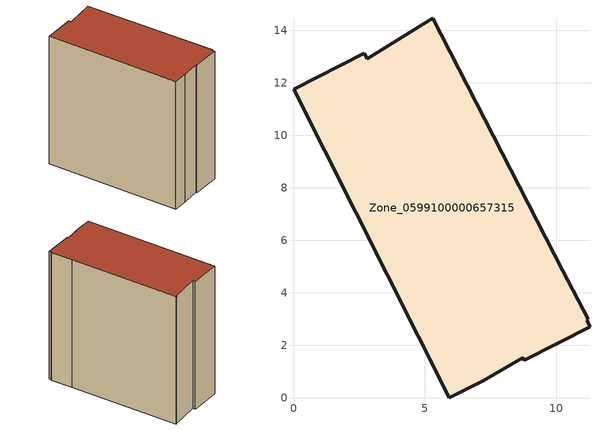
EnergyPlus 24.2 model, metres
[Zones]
Zone_0599100000657315
 floor ground (C_G): 5.3,14.46 10.25,4.84 11.22,2.99 11.16,2.95 11.29,2.71 8.79,1.44 8.74,1.53 7.23,0.65 5.94,0 0,11.75 2.69,13.12 2.8,12.91 5.2,14.4 z0
 wall outside (C_F): 5.94,0 7.23,0.65 8.74,1.53 8.79,1.44 11.29,2.71 11.16,2.95 11.22,2.99 10.25,4.84 5.3,14.46 5.2,14.4 2.8,12.91 2.69,13.12 0,11.75 5.94,0 z0:12.89
 roof outside (C_R): 2.8,12.91 2.69,13.12 0,11.75 5.94,0 7.23,0.65 8.74,1.53 8.79,1.44 11.29,2.71 11.16,2.95 11.22,2.99 10.25,4.84 5.3,14.46 5.2,14.4 z12.89
[BUILDING]
Pand.0599100000657315: North Axis=0; Terrain=City; Loads Convergence Tolerance Value=0.04; Temperature Convergence Tolerance Value=0.4; Solar Distribution=FullExterior; Maximum Number of Warmup Days=25; Minimum Number of Warmup Days=1
[Site:Location]
Rotterdam.The.Hague.AP_ZH_NLD Design_Conditions: Latitude=51.96; Longitude=4.45; Time Zone=1; Elevation=-4.5
[SITE:GROUNDTEMPERATURE:BUILDINGSURFACE]
18, 18, 18, 18, 18, 18, 18, 18, 18, 18, 18, 18
[MATERIAL] Thermal Absorptance=0.9; Solar Absorptance=0.7; Visible Absorptance=0.7
Name | Roughness | Thickness | Conductivity | Density | Specific Heat
G.TI.1946 | MediumSmooth | 0.15 | 1 | 540 | 1210
F.TI.1946 | Rough | 0.3 | 0.857143 | 1920 | 840
R.TI.1946 | MediumRough | 0.2 | 0.1 | 1500 | 1000
[CONSTRUCTION]
C_G: G.TI.1946
C_F: F.TI.1946
C_R: R.TI.1946
[ZONE]
Zone_0599100000657315: Type=1; Multiplier=1; Ceiling Height=Autocalculate; Volume=Autocalculate; Floor Area=autocalculate; Part of Total Floor Area=Yes
[ZONEINFILTRATION:DESIGNFLOWRATE]
Infil_Zone_0599100000657315: Zone or ZoneList or Space or SpaceList=Zone_0599100000657315; Schedule=AlwaysOn; Design Flow Rate Calculation Method=Flow/Area; Flow Rate per Floor Area=0.003; Constant Term Coefficient=1; Temperature Term Coefficient=0; Velocity Term Coefficient=0; Velocity Squared Term Coefficient=0
[HVACTEMPLATE:ZONE:IDEALLOADSAIRSYSTEM]
Zone_0599100000657315: Maximum Heating Supply Air Temperature=50; Minimum Cooling Supply Air Temperature=13; Maximum Heating Supply Air Humidity Ratio=0.0156; Minimum Cooling Supply Air Humidity Ratio=0.0077; Heating Limit=NoLimit; Cooling Limit=NoLimit; Dehumidification Control Type=ConstantSensibleHeatRatio; Cooling Sensible Heat Ratio=0.7; Dehumidification Setpoint=60; Humidification Control Type=None; Humidification Setpoint=30; Outdoor Air Method=None; Outdoor Air Flow Rate per Person=0.00944; Outdoor Air Flow Rate per Zone Floor Area=0; Outdoor Air Flow Rate per Zone=0; Demand Controlled Ventilation Type=None; Outdoor Air Economizer Type=NoEconomizer; Heat Recovery Type=None; Sensible Heat Recovery Effectiveness=0.7; Latent Heat Recovery Effectiveness=0.65
[ZONECONTROL:THERMOSTAT]
ThermostatControl_Zone_0599100000657315: Zone or ZoneList=Zone_0599100000657315; Control Type Schedule=DualSetpointControlType; Control 1=Thermostat_Zone_0599100000657315; Temperature Difference Between Cutout And Setpoint=0
[THERMOSTATSETPOINT:DUALSETPOINT]
Thermostat_Zone_0599100000657315: Heating Setpoint Temperature Schedule=HeatingSetpoint_Zone_0599100000657315; Cooling Setpoint Temperature Schedule=CoolingSetpoint_Zone_0599100000657315
[SCHEDULE:COMPACT]
HeatingSetpoint_Zone_0599100000657315: Through: 12/31, For: AllDays, Until: 24:00, 21
CoolingSetpoint_Zone_0599100000657315: Through: 12/31, For: AllDays, Until: 24:00, 24
DualSetpointControlType: Through: 12/31, For: AllDays, Until: 24:00, 4
AlwaysOn: Through: 12/31, For: AllDays, Until: 24:00, 1
